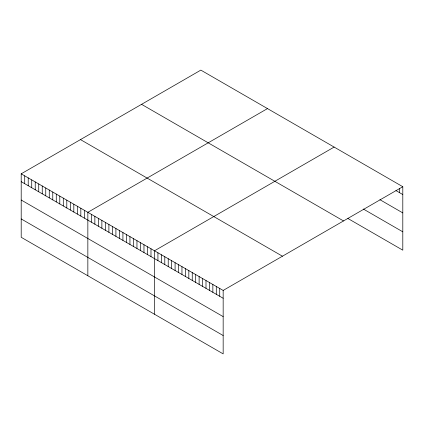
<?xml version="1.0" encoding="UTF-8"?>
<svg xmlns="http://www.w3.org/2000/svg" width="424" height="424" viewBox="0 0 424 424"><rect width="100%" height="100%" fill="white"/><g stroke="black" fill="none" stroke-linecap="round" stroke-linejoin="round"><path stroke-width="0.64" d="M21.2 173.824L223.162 290.429L223.162 353.886L21.2 237.286L21.2 173.824L200.838 70.114L402.8 186.714L402.8 250.176L347.866 218.461M267.486 108.592L87.848 212.302L87.848 275.764M334.133 147.07L154.495 250.78L154.495 314.242M223.162 290.429L402.8 186.714M395.931 190.583L402.8 194.547M379.909 199.688L402.8 212.901M363.315 209.021L402.8 231.817M141.558 104.336L343.519 220.936M80.481 139.602L282.442 256.202M21.2 181.663L223.162 298.263M21.2 200.017L223.162 316.617M21.2 218.932L223.162 335.532M399.366 188.648L399.366 192.565M219.727 288.447L219.727 296.281M216.293 286.465L216.293 294.298M212.859 284.483L212.859 292.316M209.424 282.501L209.424 290.334M205.995 280.513L205.995 288.352M202.561 278.531L202.561 286.37M199.126 276.549L199.126 284.387M195.692 274.566L195.692 282.405M192.258 272.584L192.258 280.423M188.828 270.602L188.828 278.441M185.394 268.62L185.394 276.459M181.96 266.638L181.96 274.476M178.525 264.656L178.525 272.494M175.091 262.673L175.091 270.512M171.662 260.691L171.662 268.53M168.227 258.709L168.227 266.548M164.793 256.727L164.793 264.565M161.358 254.744L161.358 262.583M157.924 252.762L157.924 260.601M150.986 248.756L150.986 256.589M147.478 246.731L147.478 254.564M143.969 244.706L143.969 252.54M140.461 242.682L140.461 250.515M136.957 240.657L136.957 248.491M133.449 238.633L133.449 246.466M129.94 236.608L129.94 244.441M126.432 234.583L126.432 242.417M122.923 232.559L122.923 240.392M119.414 230.529L119.414 238.362M115.911 228.504L115.911 236.338M112.402 226.48L112.402 234.313M108.894 224.455L108.894 232.288M105.385 222.43L105.385 230.264M101.877 220.406L101.877 228.239M98.368 218.381L98.368 226.215M94.865 216.357L94.865 224.19M91.356 214.332L91.356 222.165M84.339 210.278L84.339 218.111M80.83 208.253L80.83 216.086M77.322 206.228L77.322 214.062M73.818 204.204L73.818 212.037M70.31 202.179L70.31 210.013M66.801 200.154L66.801 207.988M63.293 198.13L63.293 205.963M59.784 196.105L59.784 203.939M56.275 194.081L56.275 201.914M52.772 192.051L52.772 199.884M49.264 190.026L49.264 197.86M45.755 188.002L45.755 195.835M42.246 185.977L42.246 193.81M38.738 183.952L38.738 191.786M35.229 181.928L35.229 189.761M31.726 179.903L31.726 187.737M28.217 177.879L28.217 185.712M24.709 175.854L24.709 183.687"/></g></svg>
